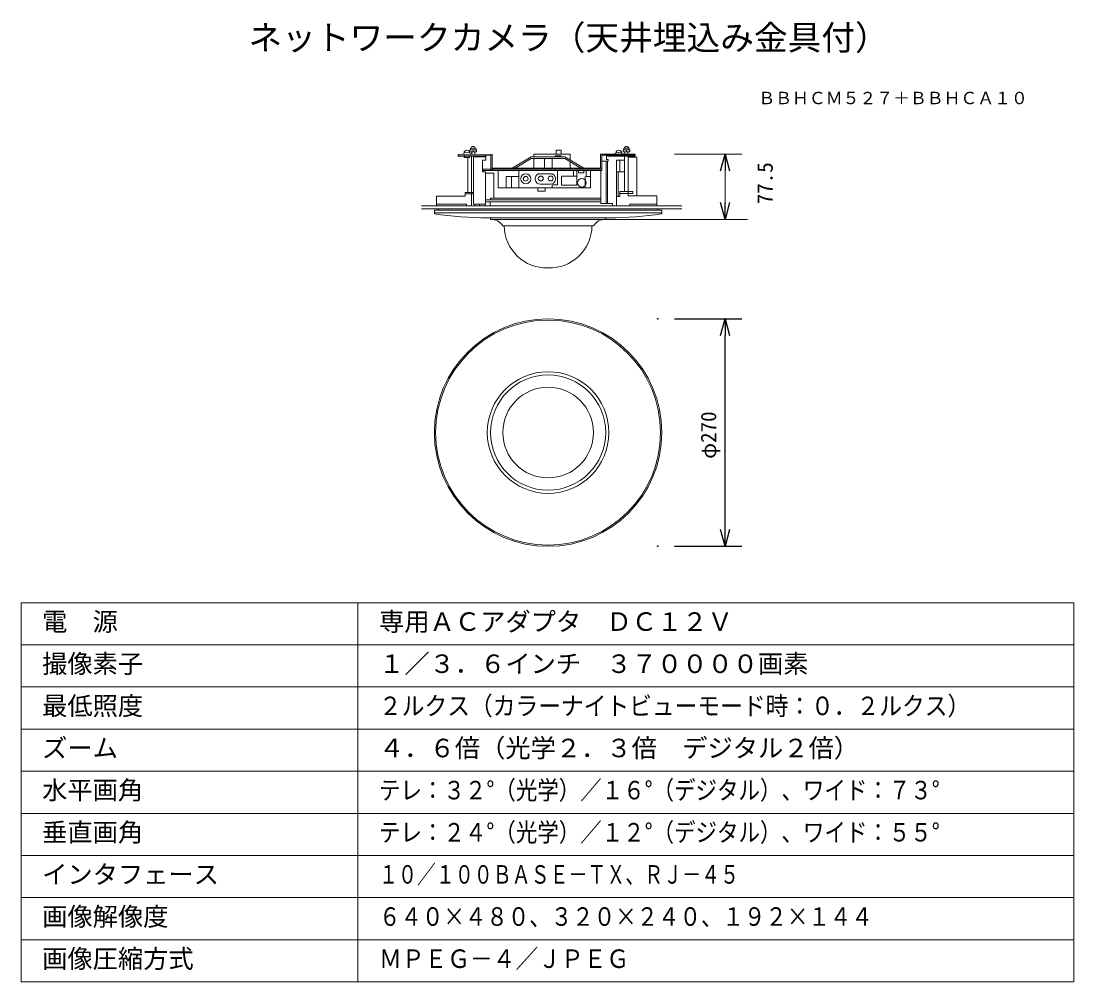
# Model space of a CAD drawing. Units: millimetres, scale not verified. Extents: x -63 to 62, y -57 to 57.
import ezdxf
from ezdxf.enums import TextEntityAlignment as Align

# ---------------------------------------------------------------- set-up
doc = ezdxf.new("R2010")
doc.units = ezdxf.units.MM
doc.header["$LTSCALE"] = 0.125
doc.header["$PDMODE"] = 32
doc.header["$PDSIZE"] = 0.0625
for name, color, linetype, lineweight in [('0-0_0', 7, 'Continuous', 25), ('0-1_WAKU', 1, 'Continuous', 18), ('0-3_GAIKEI', 1, 'Continuous', 18), ('0-6_SUNPO', 7, 'Continuous', 18)]:
    doc.layers.add(name, color=color, linetype=linetype, lineweight=lineweight)
for name, color, linetype in [('0-2_MOJI1', 7, 'Continuous'), ('0-4_TOUROKU', 7, 'Continuous'), ('0-5_DEFPOINTS', 7, 'Continuous')]:
    doc.layers.add(name, color=color, linetype=linetype)
doc.styles.add('ＭＳ ゴシック', font='')
doc.styles.get('ＭＳ ゴシック').set_extended_font_data('MS Gothic')

# ---------------------------------------------------------------- blocks, each defined once
blk = doc.blocks.new('_OPEN30')
at = {"layer": '0-0_0'}
blk.add_line((0, 0), (-1, 0), dxfattribs=at)
blk.add_lwpolyline([(-1, 0.26795), (0, 0), (-1, -0.26795)], dxfattribs=at)
blk = doc.blocks.new('D2')
at = {"layer": '0-5_DEFPOINTS'}
for p in [(13.255, 11.5909), (21.255, 11.5909), (13.255, -15.4091)]:
    blk.add_point(p, dxfattribs=at)
at = {"layer": '0-6_SUNPO', "lineweight": 25}
for p, q in [((15.255, 11.5909), (23.255, 11.5909)), ((21.255, -13.4091), (21.255, 9.5909)), ((15.255, -15.4091), (23.255, -15.4091))]:
    blk.add_line(p, q, dxfattribs=at)
at = {"layer": '0-6_SUNPO', "xscale": 2, "yscale": 2}
for p, rotation in [((21.255, 11.5909), 90), ((21.255, -15.4091), 270)]:
    blk.add_blockref('_OPEN30', p, dxfattribs=dict(at, rotation=rotation))
at = {"layer": '0-6_SUNPO', "style": 'ＭＳ ゴシック'}
blk.add_text('φ270', height=1.833, rotation=90, dxfattribs=at).set_placement((20.755, -5.0341), align=Align.BOTTOM_LEFT)

msp = doc.modelspace()

# ---------------------------------------------------------------- linework, layer by layer
at = {"layer": '0-1_WAKU', "color": 4}
for p, q in [((62.4741, -11.8471), (-62.5259, -11.8471)), ((-62.5259, -11.8471), (-62.5259, -56.8471)), ((-22.5259, -56.8471), (-22.5259, -11.8471))]:
    msp.add_line(p, q, dxfattribs=at)
at = {"layer": '0-1_WAKU'}
for p, q in [((62.4741, -16.8471), (-62.5259, -16.8471)), ((62.4741, -21.8471), (-62.5259, -21.8471)), ((62.4741, -26.8471), (-62.5259, -26.8471)), ((62.4741, -31.8471), (-62.5259, -31.8471)), ((62.4741, -36.8471), (-62.5259, -36.8471)), ((62.4741, -41.8471), (-62.5259, -41.8471)), ((62.4741, -46.8471), (-62.5259, -46.8471)), ((62.4741, -51.8471), (-62.5259, -51.8471))]:
    msp.add_line(p, q, dxfattribs=at)
at = {"layer": '0-1_WAKU', "color": 4}
msp.add_lwpolyline([(-62.5259, -56.8471), (62.4741, -56.8471), (62.4741, -11.8471)], dxfattribs=at)
at = {"layer": '0-3_GAIKEI'}
for p, q in [((-10.6348, 41.2256), (-6.7569, 41.2685)), ((-9.2467, 41.6408), (-8.4737, 41.6408)), ((-9.1815, 42.0811), (-8.5388, 42.0811)), ((-9.1815, 41.8828), (-9.1815, 42.0811)), ((-9.0139, 41.3895), (-9.0139, 41.6408)), ((-8.8555, 41.6408), (-8.8555, 41.8828)), ((-8.6692, 41.3895), (-8.6692, 41.6408)), ((-8.5388, 41.8828), (-8.5388, 42.0811)), ((-8.4737, 41.6408), (-8.4737, 41.8828)), ((-7.3464, 41.2685), (-7.3464, 40.6509)), ((-6.7569, 39.4598), (-6.7569, 41.2685)), ((-6.6079, 39.4598), (-6.6079, 41.3895)), ((-1.6508, 41.0576), (-1.6508, 41.3796)), ((-1.6508, 41.3796), (2.6636, 41.3796)), ((0.9839, 41.8509), (0.9839, 41.3796)), ((1.5936, 41.8509), (0.9839, 41.8509)), ((1.5936, 41.3796), (1.5936, 41.8509)), ((2.6636, 41.3796), (2.6636, 40.6868)), ((6.2733, 39.7254), (6.2733, 41.3895)), ((10.3756, 41.3895), (6.2733, 41.3895)), ((6.4206, 39.4598), (6.4206, 41.2685)), ((10.3756, 41.2685), (6.4206, 41.2685)), ((6.976, 41.2685), (6.976, 40.7426)), ((9.73, 41.8828), (8.9569, 41.8828)), ((8.9569, 41.6408), (8.9569, 41.8828)), ((9.73, 41.6408), (8.9569, 41.6408)), ((9.0221, 41.8828), (9.0221, 42.0811)), ((9.1525, 41.3895), (9.1525, 41.6408)), ((9.3388, 41.6408), (9.3388, 41.8828)), ((9.4971, 41.3895), (9.4971, 41.6408)), ((9.73, 41.6408), (9.73, 41.8828)), ((10.3756, 41.1475), (10.3756, 41.3895)), ((-10.6348, 41.1046), (-7.3464, 41.1475)), ((-9.8987, 41.0014), (-9.2933, 41.0014)), ((-9.485, 36.8393), (-9.485, 41.0014)), ((-9.2933, 41.0014), (-9.2933, 41.1475)), ((-9.0481, 35.2575), (-9.0481, 41.1475)), ((-8.8182, 41.0645), (-7.3464, 41.0645)), ((-8.8182, 35.4375), (-8.8182, 41.0645)), ((-7.7604, 40.6509), (-7.7604, 39.2951)), ((-7.3464, 40.6509), (-7.7604, 40.6509)), ((-4.2048, 39.7254), (-1.9729, 41.0576)), ((-3.8774, 39.7254), (-1.9729, 40.8622)), ((-1.9729, 41.0576), (2.0423, 41.0576)), ((-1.9729, 40.8622), (2.0423, 40.8622)), ((-1.6508, 39.7254), (-1.6508, 40.8622)), ((-0.3695, 39.7254), (-0.3695, 40.8622)), ((0.5187, 39.7254), (0.5187, 40.8622)), ((0.8803, 41.1841), (0.8803, 41.0576)), ((1.6051, 41.1841), (0.8803, 41.1841)), ((1.6051, 41.0576), (1.6051, 41.1841)), ((4.2742, 39.7254), (2.0423, 41.0576)), ((3.9468, 39.7254), (2.0423, 40.8622)), ((2.6636, 40.4914), (2.6636, 39.7254)), ((6.4206, 40.5501), (7.1687, 40.5501)), ((6.9194, 40.5501), (6.9194, 35.5231)), ((6.976, 40.7426), (7.1687, 40.7426)), ((10.3756, 41.1475), (7.0873, 41.1475)), ((7.1007, 40.5501), (7.1007, 35.5231)), ((7.1687, 40.7426), (7.1687, 40.5501)), ((8.1776, 40.6681), (8.1776, 35.2575)), ((9.107, 40.6681), (8.1776, 40.6681)), ((8.5516, 40.6681), (8.5516, 39.2975)), ((9.107, 41.1475), (9.107, 36.9451)), ((9.5604, 41.1475), (9.5604, 36.4426)), ((9.5604, 41.0145), (10.5693, 41.0145)), ((10.5693, 41.0145), (10.5693, 36.4426)), ((-7.7604, 39.5805), (6.4206, 39.5805)), ((-7.7604, 39.4598), (6.4206, 39.4598)), ((-7.7604, 39.2951), (-7.3694, 39.2951)), ((-7.3694, 39.2951), (-7.3694, 35.4375)), ((-7.3694, 39.1112), (-6.3806, 39.1112)), ((-6.6079, 39.7254), (6.2733, 39.7254)), ((-6.3806, 36.1499), (-6.3806, 39.1112)), ((-5.8742, 39.4598), (-5.8742, 37.3843)), ((-3.4456, 39.4598), (-3.4456, 37.3843)), ((-1.0857, 39.0372), (0.5145, 39.0372)), ((1.1577, 39.4598), (1.1577, 37.7223)), ((1.6289, 38.7607), (1.6289, 37.6982)), ((1.6289, 38.7607), (3.4412, 38.7607)), ((3.0425, 39.4598), (3.0425, 38.7607)), ((3.4412, 39.4598), (3.4412, 37.6982)), ((3.6411, 39.1695), (3.6411, 39.4598)), ((4.3056, 39.1695), (3.6411, 39.1695)), ((4.3056, 39.4598), (4.3056, 39.1695)), ((4.5671, 38.7474), (4.5671, 39.4598)), ((5.0867, 37.3843), (5.0867, 39.4598)), ((6.3186, 39.4598), (6.3186, 35.5231)), ((9.107, 39.2975), (8.1776, 39.2975)), ((8.3589, 39.2975), (8.3589, 36.345)), ((-4.9318, 38.7124), (-4.9318, 37.3843)), ((-4.9318, 38.7124), (-3.4456, 38.7124)), ((-4.3035, 38.7124), (-4.3035, 37.3843)), ((-0.9034, 37.8177), (0.3322, 37.8177)), ((0.5294, 37.7223), (0.5294, 37.3843)), ((0.5294, 37.7223), (1.1577, 37.7223)), ((1.6289, 37.6982), (3.4412, 37.6982)), ((4.447, 38.7124), (4.447, 37.3843)), ((4.5671, 38.7474), (5.0867, 38.7474)), ((5.0753, 38.7124), (5.0753, 37.3843)), ((-13.1873, 36.3797), (-9.807, 36.3797)), ((-13.1873, 35.2575), (-13.1873, 36.3797)), ((-9.807, 36.8393), (-8.8182, 36.8393)), ((-9.807, 36.3797), (-9.807, 36.8393)), ((-9.807, 36.6554), (-8.8182, 36.6554)), ((-5.8742, 37.3843), (5.0867, 37.3843)), ((-1.1676, 36.972), (-1.1676, 37.3843)), ((-0.3098, 36.972), (-1.1676, 36.972)), ((-0.3098, 37.3843), (-0.3098, 36.972)), ((8.1776, 36.345), (8.5516, 36.345)), ((8.5516, 36.9451), (8.5516, 36.345)), ((10.0865, 36.7183), (8.5516, 36.7183)), ((-14.9724, 35.2575), (15.9212, 35.2575)), ((-13.1873, 35.4375), (-9.623, 35.4375)), ((-9.623, 35.4375), (-9.623, 35.2575)), ((-7.3694, 35.4375), (-8.8182, 35.4375)), ((-8.6356, 35.4375), (-8.6356, 35.2575)), ((-8.1047, 35.4375), (-8.1047, 35.2575)), ((-7.443, 35.4375), (-7.443, 35.2575)), ((-7.3694, 35.966), (6.3186, 35.966)), ((-7.3694, 35.7133), (6.3186, 35.7133)), ((-6.8405, 35.7133), (-6.8405, 35.2575)), ((-6.7836, 36.1499), (-6.7836, 35.966)), ((-6.7836, 36.1499), (6.3186, 36.1499)), ((6.3186, 35.5231), (7.6788, 35.5231)), ((7.6788, 35.5231), (7.6788, 35.2575)), ((-14.9724, 34.8971), (15.9212, 34.8971)), ((-13.4541, 34.4332), (13.5459, 34.4332)), ((-12.9569, 34.7486), (-12.9569, 34.8971)), ((13.0488, 34.7486), (13.0488, 34.8971)), ((-6.793, 33.6395), (6.8849, 33.6395))]:
    msp.add_line(p, q, dxfattribs=at)
at = {"layer": '0-3_GAIKEI', "color": 7}
for p, q in [((-13.4541, 34.7486), (13.5459, 34.7486)), ((-13.4541, 34.7486), (-13.4541, 34.2902)), ((-7.1714, 33.8159), (7.7574, 33.8159)), ((-6.793, 33.6395), (-6.793, 33.8159)), ((6.8849, 33.6395), (6.8849, 33.8159)), ((13.5459, 34.7486), (13.5459, 34.2902)), ((-5.3337, 32.8569), (5.4255, 32.8569))]:
    msp.add_line(p, q, dxfattribs=at)
at = {"layer": '0-3_GAIKEI'}
for points in [[(-10.6348, 41.1046), (-10.6348, 41.3466), (-6.6079, 41.3895)], [(-9.2467, 41.6408), (-9.2467, 41.8828), (-8.4737, 41.8828)], [(9.6648, 41.8828), (9.6648, 42.0811), (9.0221, 42.0811)], [(10.0865, 36.7183), (10.0865, 36.9451), (8.5516, 36.9451)], [(12.9533, 35.2575), (12.9533, 36.4426), (9.5604, 36.4426)], [(12.9533, 35.4375), (9.7665, 35.4375), (9.7665, 35.2575)]]:
    msp.add_lwpolyline(points, dxfattribs=at)
msp.add_lwpolyline([(-9.908, 41.1475), (-9.8987, 41.1475), (-9.8987, 41.0014), (-9.908, 41.0014)], close=True, dxfattribs=at)
for centre, radius in [((-2.6108, 38.4634), 0.5974), ((-0.8265, 38.4973), 0.291), ((0.3576, 38.4973), 0.291), ((-2.6108, 38.4634), 0.2836), ((4.0577, 37.9787), 0.503), ((0.0459, 8.3437), 13.3497), ((0.0459, 8.3437), 7.2173), ((0.0459, 8.3437), 6.8389)]:
    msp.add_circle(centre, radius, dxfattribs=at)
at = {"layer": '0-3_GAIKEI', "color": 7}
for radius in [13.5, 5.3796]:
    msp.add_circle((0.0459, 8.3437), radius, dxfattribs=at)
at = {"layer": '0-3_GAIKEI'}
for centre, radius, start, end in [((-9.5717, 40.6655), 0.9131, 51.90933, 127.53546), ((-9.5886, 41.5075), 0.3476, 1.50849, 180.79794), ((-8.8741, 42.013), 0.2786, 14.1576, 165.8424), ((8.4316, 40.6655), 0.9131, 52.46454, 128.09067), ((8.4485, 41.5075), 0.3476, 359.20206, 178.49151), ((9.3574, 42.013), 0.2786, 14.1576, 165.8424), ((-0.8784, 38.4448), 0.6276, 109.28726, 272.27857), ((0.3072, 38.4448), 0.6276, 267.72143, 70.71274)]:
    msp.add_arc(centre, radius, start, end, dxfattribs=at)
at = {"layer": '0-3_GAIKEI', "color": 7}
for centre, radius, start, end in [((-6.9471, 78.1491), 44.339, 261.56112, 269.71024), ((7.039, 78.1491), 44.339, 270.28976, 278.43888), ((-6.6912, 32.0775), 1.5654, 29.86173, 93.72869), ((-0.1202, 32.9163), 5.037, 180.67544, 271.59684), ((0.2121, 32.9163), 5.037, 268.40316, 359.32456), ((6.7831, 32.0775), 1.5654, 86.27131, 150.13827)]:
    msp.add_arc(centre, radius, start, end, dxfattribs=at)
at = {"layer": '0-6_SUNPO', "color": 3}
for p, q in [((15.0532, 41.3895), (23.0532, 41.3895)), ((21.0532, 35.6395), (21.0532, 39.3895)), ((5.4304, 33.6395), (23.7326, 33.6395)), ((15.0532, 33.6395), (23.0532, 33.6395))]:
    msp.add_line(p, q, dxfattribs=at)

# ---------------------------------------------------------------- block references
at = {"layer": '0-6_SUNPO', "xscale": 2, "yscale": 2}
for p, rotation in [((21.0532, 41.3895), 90), ((21.0532, 33.6395), 270)]:
    msp.add_blockref('_OPEN30', p, dxfattribs=dict(at, rotation=rotation))
at = {"layer": '0-6_SUNPO'}
msp.add_blockref('D2', (-0.2017, 10.2529), dxfattribs=at)

# ---------------------------------------------------------------- texts
at = {"layer": '0-2_MOJI1', "style": 'ＭＳ ゴシック'}
for s, height, p in [('ネットワークカメラ（天井埋込み金具付）', 2.933, (-35.5259, 52.8688)), ('電\u3000源', 2.199, (-60.0259, -15.8471)), ('専用ＡＣアダプタ\u3000ＤＣ１２Ｖ', 2.199, (-20.0259, -15.8471)), ('撮像素子', 2.199, (-60.0259, -20.8471)), ('１／３．６インチ\u3000３７００００画素', 2.199, (-20.0259, -20.8471)), ('最低照度', 2.199, (-60.0259, -25.8471)), ('ズーム', 2.199, (-60.0259, -30.8471)), ('４．６倍（光学２．３倍\u3000デジタル２倍）', 2.199, (-20.0259, -30.8471)), ('水平画角', 2.199, (-60.0259, -35.8471)), ('垂直画角', 2.199, (-60.0259, -40.8471)), ('インタフェース', 2.199, (-60.0259, -45.8471)), ('画像解像度', 2.199, (-60.0259, -50.8471)), ('画像圧縮方式', 2.199, (-60.0259, -55.8471))]:
    msp.add_text(s, height=height, dxfattribs=at).set_placement(p, align=Align.BOTTOM_LEFT)
for s, width, p in [('２ルクス（カラーナイトビューモード時：０．２ルクス）', 0.9, (-20.0259, -25.8471)), ('テレ：３２°（光学）／１６°（デジタル）、ワイド：７３°', 0.85, (-20.0259, -35.8471)), ('テレ：２４°（光学）／１２°（デジタル）、ワイド：５５°', 0.85, (-20.0259, -40.8471)), ('１０／１００ＢＡＳＥ－ＴＸ、ＲＪ－４５', 0.75, (-20.0259, -45.8471)), ('６４０×４８０、３２０×２４０、１９２×１４４', 0.85, (-20.0259, -50.8471)), ('ＭＰＥＧ－４／ＪＰＥＧ ', 0.9, (-20.0259, -55.8471))]:
    msp.add_text(s, height=2.199, dxfattribs=dict(at, width=width)).set_placement(p, align=Align.BOTTOM_LEFT)
at = {"layer": '0-4_TOUROKU', "style": 'ＭＳ ゴシック'}
msp.add_text('ＢＢＨＣＭ５２７＋ＢＢＨＣＡ１０', height=1.466, dxfattribs=at).set_placement((25.0074, 46.8688), align=Align.BOTTOM_LEFT)
at = {"layer": '0-6_SUNPO', "style": 'ＭＳ ゴシック'}
msp.add_text('77.5', height=1.833, rotation=90, dxfattribs=at).set_placement((27.2633, 35.4356), align=Align.BOTTOM_LEFT)

doc.saveas('drawing.dxf')
